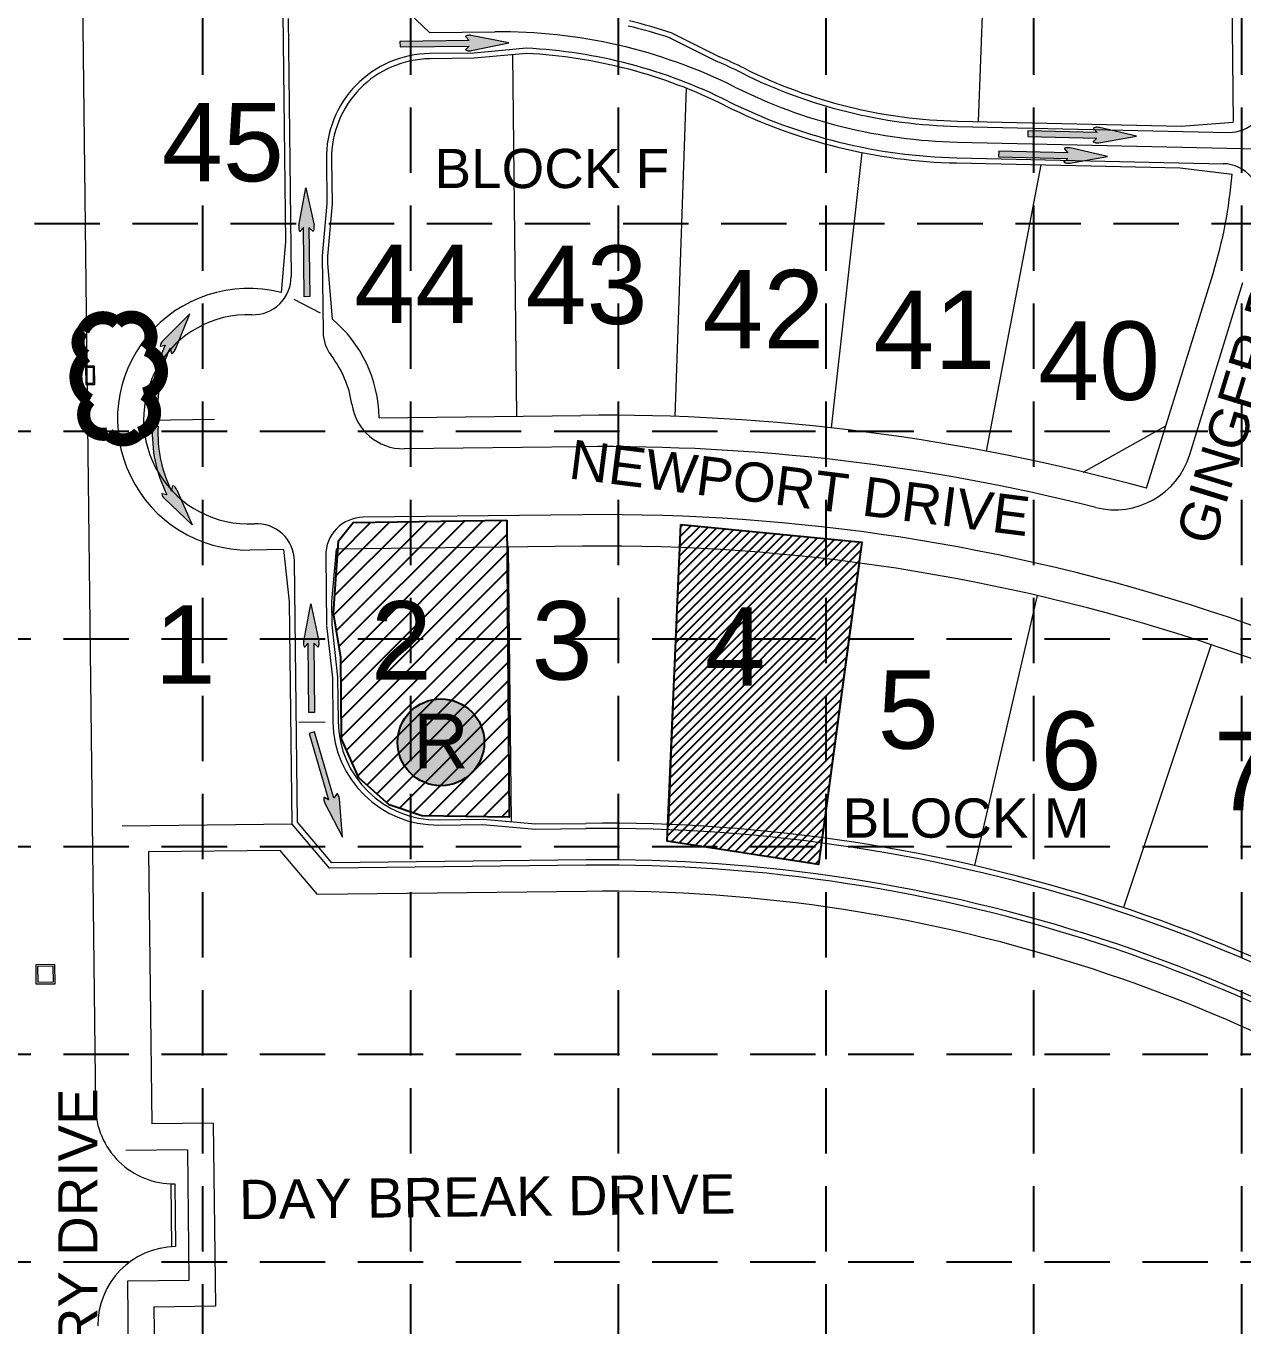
# Model space of a CAD drawing. Header units: inches. Extents: x 5726 to 10817, y 12055 to 15240.
# Drawn here: x 8919.1 to 9384.4, y 12590.4 to 13087.4 of the extents above; entities that cross this region are included whole.
import ezdxf
from ezdxf.enums import TextEntityAlignment as Align

# ---------------------------------------------------------------- set-up
doc = ezdxf.new("R2010")
doc.units = ezdxf.units.IN
doc.header["$LTSCALE"] = 100
doc.header["$MEASUREMENT"] = 0
doc.linetypes.add('HIDDEN', pattern=[0.375, 0.25, -0.125])
for name, color, linetype in [('10', 7, 'Continuous'), ('2', 7, 'Continuous'), ('27', 150, 'Continuous'), ('29', 150, 'Continuous'), ('30', 7, 'Continuous'), ('8', 7, 'Continuous'), ('BASE', 7, 'Continuous'), ('BLOCK NUMBERS', 7, 'Continuous'), ('FLOW ARROWS', 7, 'Continuous'), ('GRID', 254, 'HIDDEN'), ('INLET PROTECTION', 5, 'Continuous'), ('LOT NUMBERS', 7, 'Continuous'), ('SODDED LOT', 2, 'Continuous'), ('STREET NAMES', 7, 'Continuous')]:
    doc.layers.add(name, color=color, linetype=linetype)
doc.styles.add('ryland', font='ARIAL.TTF', dxfattribs={"height": 25})
doc.styles.get("Standard").update_dxf_attribs({"font": 'ARIAL.TTF', "height": 25})

# ---------------------------------------------------------------- blocks, each defined once
blk = doc.blocks.new('block2')
at = {"layer": 'GRID'}
for p, q in [((8986.682544336412, 15156.28785976105), (8986.682544336412, 12138.32785976105)), ((9066.102544336414, 15156.28785976105), (9066.102544336414, 12138.32785976105)), ((9145.522544336414, 15156.28785976105), (9145.522544336414, 12138.32785976105)), ((9224.942544336414, 15156.28785976105), (9224.942544336414, 12138.32785976105)), ((9304.362544336414, 15156.28785976105), (9304.362544336414, 12138.32785976105)), ((9383.782544336413, 15156.28785976105), (9383.782544336413, 12138.32785976105)), ((5809.882544336413, 13011.94785976105), (10733.92254433641, 13011.94785976105)), ((6683.502544336414, 12932.52785976105), (10733.92254433641, 12932.52785976105)), ((6683.502544336414, 12853.10785976105), (10733.92254433641, 12853.10785976105)), ((6683.502544336414, 12773.68785976105), (10733.92254433641, 12773.68785976105)), ((6683.502544336414, 12694.26785976105), (10733.92254433641, 12694.26785976105)), ((6683.502544336414, 12614.84785976105), (10733.92254433641, 12614.84785976105))]:
    blk.add_line(p, q, dxfattribs=at)
blk = doc.blocks.new('RYLAND')
h = blk.add_hatch(color=81)
h.paths.add_polyline_path([(1.163803512038626, -1.047574358368308, 1), (-1.408206742229694, -1.047574358368308, 1)])
h.paths.add_polyline_path([(-1.347681687434942, -2.227609507270699), (1.104228271637368, -2.227609507270699), (1.104228271637368, 0.2098904927293006), (-1.347681687434942, 0.2098904927293006)], flags=25)
at = {"color": 5}
blk.add_circle((-0.1222016150955341, -1.047574358368308), 1.286005127134161, dxfattribs=at)
at = {"layer": 'BASE', "color": 5, "style": 'ryland'}
blk.add_text('R', height=1.625, dxfattribs=at).set_placement((-0.1217267078987874, -1.821359507270699), align=Align.CENTER)

msp = doc.modelspace()

# ---------------------------------------------------------------- hatches: boundary and pattern name
at = {"layer": 'FLOW ARROWS', "lineweight": 0}
h = msp.add_hatch(color=256, dxfattribs=at)
edge = h.paths.add_edge_path()
edge.add_line((9087.1898, 13083.333), (9088.5773, 13081.829))
edge.add_line((9088.5773, 13081.829), (9062.119, 13081.522))
edge.add_line((9062.119, 13081.522), (9062.154, 13079.3722))
edge.add_line((9062.154, 13079.3722), (9088.6023, 13079.679))
edge.add_line((9088.6023, 13079.679), (9087.2768, 13078.4135))
edge.add_line((9087.2768, 13078.4135), (9087.27479710507, 13078.40986199548))
edge.add_ellipse((9088.613590031235, 13078.30718257442), major_axis=(-1.399906227582352, -0.01620351740051984), ratio=0.2857142857142858, start_angle=342.8173277777778, end_angle=484.7269333333335)
edge.add_line((9089.414873853846, 13077.98768464766), (9089.412, 13077.9882))
edge.add_line((9089.412, 13077.9882), (9103.708, 13080.9942))
edge.add_line((9103.708, 13080.9942), (9089.354800000001, 13083.778))
edge.add_line((9089.354800000001, 13083.778), (9089.358039653664, 13083.78040774647))
edge.add_ellipse((9088.542282500235, 13083.44664713979), major_axis=(-1.399906227582352, -0.01620351740051984), ratio=0.2857142857142856, start_angle=234.1684722222222, end_angle=374.4967194444445)
edge.add_line((9087.188105419307, 13083.33083638875), (9087.1898, 13083.333))
h = msp.add_hatch(color=256, dxfattribs=at)
edge = h.paths.add_edge_path()
edge.add_line((9327.3056, 13048.2022), (9328.6353, 13046.6469))
edge.add_line((9328.6353, 13046.6469), (9302.1843, 13047.3377))
edge.add_line((9302.1843, 13047.3377), (9302.1383, 13045.1882))
edge.add_line((9302.1383, 13045.1882), (9328.579300000001, 13044.4974))
edge.add_line((9328.579300000001, 13044.4974), (9327.207, 13043.2827))
edge.add_line((9327.207, 13043.2827), (9327.204857134811, 13043.27934473444))
edge.add_ellipse((9328.538826683349, 13043.12626042357), major_axis=(-1.399521762225691, 0.03659012239248991), ratio=0.2857142857142859, start_angle=342.8173277777778, end_angle=484.7269333333335)
edge.add_line((9329.32749439093, 13042.77677803974), (9329.3246, 13042.7774))
edge.add_line((9329.3246, 13042.7774), (9343.7238, 13045.2422))
edge.add_line((9343.7238, 13045.2422), (9329.4858, 13048.5652))
edge.add_line((9329.4858, 13048.5652), (9329.489109772177, 13048.56752509861))
edge.add_ellipse((9328.661348540158, 13048.26475915153), major_axis=(-1.399521762225691, 0.03659012239248991), ratio=0.2857142857142856, start_angle=234.1684722222222, end_angle=374.4967194444445)
edge.add_line((9327.303767813904, 13048.20008869251), (9327.3056, 13048.2022))
h = msp.add_hatch(color=256, dxfattribs=at)
edge = h.paths.add_edge_path()
edge.add_line((9316.1262, 13040.4037), (9317.456, 13038.8484))
edge.add_line((9317.456, 13038.8484), (9291.005000000001, 13039.5392))
edge.add_line((9291.005000000001, 13039.5392), (9290.959, 13037.3897))
edge.add_line((9290.959, 13037.3897), (9317.4, 13036.6989))
edge.add_line((9317.4, 13036.6989), (9316.0277, 13035.4842))
edge.add_line((9316.0277, 13035.4842), (9316.025513180564, 13035.48086376996))
edge.add_ellipse((9317.359482729102, 13035.32777945909), major_axis=(-1.399521762225691, 0.03659012239248991), ratio=0.2857142857142859, start_angle=342.8173277777778, end_angle=484.7269333333335)
edge.add_line((9318.148150436682, 13034.97829707527), (9318.1452, 13034.9789))
edge.add_line((9318.1452, 13034.9789), (9332.5445, 13037.4437))
edge.add_line((9332.5445, 13037.4437), (9318.3065, 13040.7667))
edge.add_line((9318.3065, 13040.7667), (9318.30976581793, 13040.76904413414))
edge.add_ellipse((9317.48200458591, 13040.46627818706), major_axis=(-1.399521762225691, 0.03659012239248991), ratio=0.2857142857142856, start_angle=234.1684722222222, end_angle=374.4967194444445)
edge.add_line((9316.124423859657, 13040.40160772804), (9316.1262, 13040.4037))
h = msp.add_hatch(color=256, dxfattribs=at)
edge = h.paths.add_edge_path()
edge.add_line((9028.855, 13009.0166), (9027.319300000001, 13010.3688))
edge.add_line((9027.319300000001, 13010.3688), (9027.6265, 12983.9106))
edge.add_line((9027.6265, 12983.9106), (9025.4768, 12983.8956))
edge.add_line((9025.4768, 12983.8956), (9025.1695, 13010.3438))
edge.add_line((9025.1695, 13010.3438), (9023.935000000001, 13008.9894))
edge.add_line((9023.935000000001, 13008.9894), (9023.931444236614, 13008.98722604625))
edge.add_ellipse((9023.797719585229, 13010.32327517718), major_axis=(0.01629215476407812, -1.399905198823529), ratio=0.2857142857142856, start_angle=235.2730666666667, end_angle=377.1826722222222, ccw=False)
edge.add_line((9023.45971022274, 13011.11692772109), (9023.4603, 13011.1141))
edge.add_line((9023.4603, 13011.1141), (9026.1338, 13025.4761))
edge.add_line((9026.1338, 13025.4761), (9029.25, 13011.1914))
edge.add_line((9029.25, 13011.1914), (9029.252191980466, 13011.19455574219))
edge.add_ellipse((9028.937454704821, 13010.37127187665), major_axis=(0.01629215476407812, -1.399905198823529), ratio=0.2857142857142855, start_angle=345.50328055555553, end_angle=485.83152777777786, ccw=False)
edge.add_line((9028.853105101492, 13009.01477165881), (9028.855, 13009.0166))
h = msp.add_hatch(color=256, dxfattribs=at)
edge = h.paths.add_edge_path()
edge.add_line((8976.2521, 12963.8141), (8981.7318, 12977.3716))
edge.add_line((8981.7318, 12977.3716), (8971.436800000001, 12967.0159))
edge.add_line((8971.436800000001, 12967.0159), (8971.434703045246, 12967.01754539309))
edge.add_ellipse((8971.26688186586, 12966.17139485014), major_axis=(-0.7751571985749633, -1.165817874926188), ratio=0.285714285714286, start_angle=235.2730666666667, end_angle=377.1826722222223)
edge.add_line((8970.624723080611, 12964.99218254644), (8970.6303, 12964.9876))
edge.add_line((8970.6303, 12964.9876), (8972.4103, 12965.4066))
edge.add_line((8972.4103, 12965.4066), (8972.382623425294, 12965.40680650068))
edge.add_arc((9018.528338168646, 12943.51551517684), 51.075, 154.6205762809297, 185.0288457253741)
edge.add_line((8967.649941486863, 12939.03842144536), (8969.791665431685, 12939.22688422804))
edge.add_arc((9018.528338168646, 12943.51551517684), 48.92500000000002, 154.9530401698186, 185.0288457253741, ccw=False)
edge.add_line((8974.204191194674, 12964.22844881817), (8974.2053, 12964.2254))
edge.add_line((8974.2053, 12964.2254), (8974.7053, 12962.2491))
edge.add_line((8974.7053, 12962.2491), (8974.706651213908, 12962.24238852871))
edge.add_ellipse((8975.540509754903, 12963.31564880943), major_axis=(-0.7751571985749633, -1.165817874926188), ratio=0.2857142857142858, start_angle=345.5032805555555, end_angle=485.8315277777779)
edge.add_line((8976.264340318005, 12963.8185652852), (8976.254796655172, 12963.81677822199))
edge.add_line((8976.254796655172, 12963.81677822199), (8976.2521, 12963.8141))
h = msp.add_hatch(color=256, dxfattribs=at)
edge = h.paths.add_edge_path()
edge.add_line((8976.8331, 12910.0174), (8982.7011, 12896.6234))
edge.add_line((8982.7011, 12896.6234), (8972.1121, 12906.6779))
edge.add_line((8972.1121, 12906.6779), (8972.110154837665, 12906.67651346092))
edge.add_ellipse((8971.918036369862, 12907.51748027591), major_axis=(-0.8084081771456035, 1.143011906816425), ratio=0.2857142857142859, start_angle=-17.182672222222322, end_angle=124.7269333333333, ccw=False)
edge.add_line((8971.24218572369, 12908.67771105758), (8971.2476, 12908.6822))
edge.add_line((8971.2476, 12908.6822), (8973.0389, 12908.3147))
edge.add_line((8973.0389, 12908.3147), (8973.0112970631, 12908.31388195106))
edge.add_arc((9018.507462142545, 12931.52496956159), 51.075, 176.6213502299909, 207.0296196744354, ccw=False)
edge.add_line((8967.521237751396, 12934.53504244514), (8969.667500689719, 12934.40833384198))
edge.add_arc((9018.507462142545, 12931.52496956159), 48.92500000000002, 176.621350229991, 206.6971557855465)
edge.add_line((8974.79817576978, 12909.54420729584), (8974.7994, 12909.5472))
edge.add_line((8974.7994, 12909.5472), (8975.242100000001, 12911.5372))
edge.add_line((8975.242100000001, 12911.5372), (8975.24323411627, 12911.54391345634))
edge.add_ellipse((8976.107653877714, 12910.49511120015), major_axis=(-0.8084081771456035, 1.143011906816425), ratio=0.2857142857142858, start_angle=-125.83152777777792, end_angle=14.496719444444523, ccw=False)
edge.add_line((8976.84566692404, 12910.0132477279), (8976.836075759149, 12910.01475920896))
edge.add_line((8976.836075759149, 12910.01475920896), (8976.8331, 12910.0174))
h = msp.add_hatch(color=256, dxfattribs=at)
edge = h.paths.add_edge_path()
edge.add_line((9030.6988, 12850.0409), (9029.1631, 12851.3932))
edge.add_line((9029.1631, 12851.3932), (9029.4703, 12824.9349))
edge.add_line((9029.4703, 12824.9349), (9027.320600000001, 12824.9199))
edge.add_line((9027.320600000001, 12824.9199), (9027.0133, 12851.3682))
edge.add_line((9027.0133, 12851.3682), (9025.7788, 12850.0136))
edge.add_line((9025.7788, 12850.0136), (9025.775200755419, 12850.01141727888))
edge.add_ellipse((9025.641476104034, 12851.34746640982), major_axis=(0.01629215476407812, -1.399905198823529), ratio=0.2857142857142856, start_angle=235.2730666666667, end_angle=377.1826722222222, ccw=False)
edge.add_line((9025.303466741545, 12852.14111895372), (9025.304100000001, 12852.1384))
edge.add_line((9025.304100000001, 12852.1384), (9027.9776, 12866.5004))
edge.add_line((9027.9776, 12866.5004), (9031.0938, 12852.2156))
edge.add_line((9031.0938, 12852.2156), (9031.095948499275, 12852.21874697482))
edge.add_ellipse((9030.78121122363, 12851.39546310928), major_axis=(0.01629215476407812, -1.399905198823529), ratio=0.2857142857142855, start_angle=345.50328055555553, end_angle=485.83152777777786, ccw=False)
edge.add_line((9030.696861620301, 12850.03896289145), (9030.6988, 12850.0409))
h = msp.add_hatch(color=256, dxfattribs=at)
edge = h.paths.add_edge_path()
edge.add_line((9037.9426, 12793.8562), (9036.866, 12792.116))
edge.add_line((9036.866, 12792.116), (9029.4696, 12817.5212))
edge.add_line((9029.4696, 12817.5212), (9027.408000000001, 12816.9108))
edge.add_line((9027.408000000001, 12816.9108), (9034.802, 12791.515))
edge.add_line((9034.802, 12791.515), (9033.227, 12792.4522))
edge.add_line((9033.227, 12792.4522), (9033.22313592451, 12792.4532782599))
edge.add_ellipse((9033.483532922432, 12791.13604518784), major_axis=(-0.3913201663447497, 1.344198098277155), ratio=0.2857142857142859, start_angle=342.8173277777778, end_angle=484.7269333333335)
edge.add_line((9033.390807654347, 12790.27841081689), (9033.3906, 12790.2812))
edge.add_line((9033.3906, 12790.2812), (9040.123, 12777.3165))
edge.add_line((9040.123, 12777.3165), (9038.9526, 12791.8902))
edge.add_line((9038.9526, 12791.8902), (9038.955755548413, 12791.88782871156))
edge.add_ellipse((9038.415304457983, 12792.58408189453), major_axis=(-0.3913201663447497, 1.344198098277155), ratio=0.2857142857142858, start_angle=234.1684722222222, end_angle=374.4967194444445)
edge.add_line((9037.940304349531, 12793.85749565036), (9037.9426, 12793.8562))
at = {"layer": 'SODDED LOT'}
h = msp.add_hatch(dxfattribs=at)
h.set_pattern_fill('ANSI31', color=256, scale=40, style=0)
h.set_pattern_definition([(45, (0, 0), (-3.535533905932737, 3.535533905932738), [])])
h.paths.add_polyline_path([(9103.00276216443, 12898.43436269661), (9103.830246762354, 12784.90773349429), (9070.5264607639, 12785.46251320965), (9058.03754101448, 12789.62340635561), (9046.381215915022, 12799.88692919809), (9039.7204705716, 12814.8661249019), (9039.442939021612, 12846.21148823829), (9036.667623521742, 12862.85503818177), (9038.610344371651, 12890.59429563435), (9044.160963515125, 12897.5291099975)])
h = msp.add_hatch(dxfattribs=at)
h.set_pattern_fill('ANSI31', color=256, scale=20, style=0)
h.set_pattern_definition([(45, (0, 0), (-1.767766952966369, 1.767766952966369), [])])
h.paths.add_polyline_path([(9169.470023218317, 12896.79069301424), (9238.67611093419, 12890.01933039645), (9222.102772665632, 12766.74146750127), (9164.230272968336, 12775.76129994156)])

# ---------------------------------------------------------------- linework, layer by layer
at = {"layer": '10', "color": 7, "lineweight": 0}
for p, q in [((9063.049338801235, 13094.73494514298), (9073.410776097902, 13084.85444018067)), ((9073.410776097902, 13084.85444018067), (9098.408132639546, 13085.14434887845)), ((9275.1071561388, 13043.01485853755), (9405.712059852902, 13040.1202089816))]:
    msp.add_line(p, q, dxfattribs=at)
for points in [[(8941.961130979338, 12950.32099898984), (8945.460895623646, 12950.36158777123), (8945.379718063907, 12957.36111705679), (8941.879953419599, 12957.3205282754)], [(8942.45529895932, 12950.82676376538), (8944.95513084811, 12950.85575575121), (8944.885550083927, 12956.85535228126), (8942.385718195137, 12956.82636029542)], [(8922.951677654348, 12721.1348172338), (8930.283184612568, 12721.2198449263), (8930.19815691397, 12728.55135188757), (8922.866649955748, 12728.46632418897)], [(8923.609909402754, 12721.80849591357), (8929.6095059328, 12721.87807667775), (8929.539925165564, 12727.8776732078), (8923.540328635518, 12727.80809244057)]]:
    msp.add_lwpolyline(points, close=True, dxfattribs=at)
for centre, start, end in [((9100.72749146396, 12885.15779789016), 63.44682797207896, 90.66446225292724), ((9279.538749089008, 13242.96575496566), 243.4468279720789, 268.7303382274849)]:
    msp.add_arc(centre, 200, start, end, dxfattribs=at)
at = {"layer": '2', "color": 7, "lineweight": 0}
for p, q in [((9016.315768581195, 12772.17129473861), (8966.035477724541, 12771.58816534318)), ((8966.035477724541, 12771.58816534318), (8967.241544312878, 12667.59515882138)), ((9030.525589318522, 12755.3349509415), (9016.315768581195, 12772.17129473861)), ((9133.407350621053, 12756.52812978301), (9030.525589318522, 12755.3349509415)), ((8990.739964061404, 12667.86768348643), (8967.241544312878, 12667.59515882138)), ((8990.739964061404, 12667.86768348643), (8991.551739649647, 12597.87239063692)), ((8991.551739649647, 12597.87239063692), (8968.053319910276, 12597.59986597491)), ((8968.053319910276, 12597.59986597491), (8971.961439515366, 12260.62252757958))]:
    msp.add_line(p, q, dxfattribs=at)
msp.add_arc((9140.365427093086, 12156.56847683023), 599.9999999999968, 53.11805263925766, 90.66446225292724, dxfattribs=at)
at = {"layer": '27', "color": 7, "lineweight": 0}
for p, q in [((9379.098319443343, 13188.94515960265), (9380.701908175908, 13050.67583522141)), ((9017.320805117955, 13092.20447059542), (9018.333240498061, 13004.90730136723)), ((9166.163317673268, 13084.70266163213), (9184.222801605274, 13075.66379038972)), ((9090.524638523515, 13075.05224698019), (9073.525781688895, 13074.85510148015)), ((9110.500932041383, 13076.90888617817), (9090.524638523515, 13075.05224698019)), ((9275.28441984924, 13051.0128943968), (9360.762640040284, 13049.1184058565)), ((9360.762640040284, 13049.1184058565), (9380.701908175908, 13050.67583522141)), ((9035.969015176855, 13036.41697861568), (9036.166160676901, 13019.41812178106)), ((9274.929892397839, 13035.0168226783), (9360.360079079563, 13033.12339874569)), ((9360.360079079563, 13033.12339874569), (9380.210950474564, 13030.68559125645)), ((9036.166160676901, 13019.41812178106), (9034.398231049532, 12999.39627309488)), ((9018.333240498061, 13004.90730136723), (9016.63929449141, 12985.44807090365)), ((9034.398231049532, 12999.39627309488), (9034.430353120519, 12996.62654984893)), ((9034.430353120519, 12996.62654984893), (9036.221016022218, 12975.37475068209)), ((9347.511027900022, 12910.63392494583), (9372.941596459852, 12992.82460593585)), ((9054.11595462508, 12937.62078135624), (9131.29673409833, 12938.51589116184)), ((9131.876573796808, 12888.51925343181), (9037.696937501145, 12887.42699813227)), ((9017.69828240303, 12887.1950622486), (9004.699156590472, 12887.04430392468)), ((9019.930083794672, 12867.21960073855), (9017.69828240303, 12887.1950622486)), ((9037.696937501145, 12887.42699813227), (9035.929007873776, 12867.40514944609)), ((9020.9158112949, 12782.22531657155), (9019.930083794672, 12867.21960073855)), ((9035.929007873776, 12867.40514944609), (9036.033379021577, 12858.40575465255)), ((9036.033379021577, 12858.40575465255), (9038.265180413222, 12838.43029313944)), ((9038.265180413222, 12838.43029313944), (9038.462325913268, 12821.43143630787)), ((9020.9158112949, 12782.22531657155), (8955.92018222602, 12781.47152495193)), ((9035.125632032228, 12765.38897277444), (9020.9158112949, 12782.22531657155)), ((9133.291382680745, 12766.52745733207), (9035.125632032228, 12765.38897277444)), ((8980.85660445265, 12657.75238799402), (8957.358184704124, 12657.47986332896)), ((8980.85660445265, 12657.75238799402), (8981.436444160283, 12607.75575024567)), ((8981.436444160283, 12607.75575024567), (8957.938024420911, 12607.48322558367)), ((8957.938024420911, 12607.48322558367), (8961.846144026003, 12270.50588718528))]:
    msp.add_line(p, q, dxfattribs=at)
msp.add_lwpolyline([(9076.900448777735, 12783.87466979583), (9093.899305612355, 12784.07181529588), (9113.921154298532, 12782.30388566851), (9133.105833973206, 12782.52638141118)], dxfattribs=at)
for centre, radius, start, end in [((9100.72749146396, 12885.15779789016), 210, 71.84436949641069, 76.48386668675802), ((9073.96645986532, 13036.85765679194), 38.00000000000326, 90.66446225292724, 180.6644622529273), ((9100.72749146396, 12885.15779789016), 192, 63.44682797207896, 87.0821926589421), ((9100.72749146396, 12885.15779789016), 208, 63.44682797207896, 66.33303539485867), ((9279.538749089008, 13242.96575496566), 192, 243.4468279720789, 268.7303382274849), ((9279.538749089008, 13242.96575496566), 208, 243.4468279720789, 268.7303382274849), ((9205.761163441384, 13044.5518019423), 175, 342.8074415011038, 355.4553769832792), ((9004.119316903107, 12937.04094166553), 50.00000000000554, 75.49884314740781, 270.6644622529273), ((9004.119316903107, 12937.04094166553), 50.00000000000562, 0.6644622529272336, 50.05634381194835), ((9140.365427112512, 12156.56847682362), 781.9999999999941, 74.6394601628332, 90.664462253012), ((9140.365427112516, 12156.56847682362), 731.9999999999897, 53.11805263925766, 90.66446225292724), ((9076.459770601065, 12821.87211448371), 38.00000000000505, 180.6644622529273, 270.6644622529273), ((9140.365427093086, 12156.56847683023), 625.9999999999968, 53.11805263934244, 90.664462253012), ((9140.365427093086, 12156.56847683023), 609.9999999999968, 53.11805263925766, 90.66446225292724)]:
    msp.add_arc(centre, radius, start, end, dxfattribs=at)
at = {"layer": '29', "color": 7, "lineweight": 0}
for p, q in [((9287.510357530442, 13162.94591893368), (9283.107356767481, 13050.83951145055)), ((9105.091088351084, 13076.40608380078), (9106.693589288005, 12938.23055439009)), ((9167.273322342602, 12938.10540185858), (9171.59406357616, 13063.60086711325)), ((9227.080964970855, 12933.74568665731), (9238.823817993714, 13038.98954462417)), ((9286.378691830196, 12924.81591514939), (9307.187616937774, 13034.30188160955)), ((9104.781717139196, 12783.11089814753), (9103.563044215218, 12888.19088518021)), ((9168.889294900358, 12888.01252046266), (9164.758789452804, 12782.09302780541)), ((9237.753350044253, 12882.06113183386), (9223.650727323222, 12777.00345228431)), ((9305.749045335246, 12869.6408846675), (9281.800051435896, 12766.38176549883)), ((9372.270096844386, 12850.86252415235), (9338.688273082675, 12750.32267577136))]:
    msp.add_line(p, q, dxfattribs=at)
at = {"layer": '30', "color": 7, "lineweight": 0}
msp.add_line((9323.302339030122, 12916.86978399915), (9354.900639030122, 12934.51688399915), dxfattribs=at)
at = {"layer": '8', "color": 7, "linetype": 'Continuous', "lineweight": 0}
for p, q in [((8940.74937998291, 13097.91950701926), (8945.661812530901, 12674.34535703604)), ((9019.343864217048, 13090.22779867245), (9020.486813742484, 12991.67705652639)), ((9165.268167271952, 13082.91416903897), (9183.373364641255, 13073.8524179693)), ((9110.458703708, 13078.91358105106), (9090.420327134008, 13077.05117172155)), ((9090.420327134008, 13077.05117172155), (9073.502588100833, 13076.85496699118)), ((9275.240103927732, 13049.01338543046), (9378.758282155828, 13046.71906997894)), ((9033.969149665823, 13036.39378502762), (9034.165138370923, 13019.49467271035)), ((9274.974208349864, 13037.01633164464), (9376.8637164861, 13034.75811306803)), ((9034.165138370923, 13019.49467271035), (9032.397208743554, 12999.47282402417)), ((9032.397208743554, 12999.47282402417), (9032.736610278635, 12970.20795115208)), ((9364.071659715568, 12923.55969027375), (9384.405397579882, 12989.2775981933)), ((9131.43589562975, 12926.51669812006), (9063.71875472274, 12925.73134355907)), ((9131.7374122837, 12900.51844648885), (9048.05706989349, 12899.54795751824)), ((9033.72619846492, 12884.88077905515), (9034.033513510545, 12858.38256106449)), ((9022.907349504076, 12782.96653125096), (9021.749533692435, 12882.79911781365)), ((9034.045746311838, 12858.1836821131), (9036.277547703483, 12838.20822059999)), ((9036.265314902188, 12838.40709955138), (9036.462460402234, 12821.40824271981)), ((9036.045640574359, 12767.39977714164), (9022.907349504076, 12782.96653125096)), ((9133.268189092685, 12768.52732284311), (9036.045640574359, 12767.39977714164)), ((8976.007699002046, 12644.69527821284), (8976.286022061831, 12620.69689209266))]:
    msp.add_line(p, q, dxfattribs=at)
at = {"layer": '8', "color": 7, "linetype": 'HIDDEN', "lineweight": 0}
msp.add_line((8974.50779986877, 12644.67788302255), (8974.786122928557, 12620.67949690237), dxfattribs=at)
at = {"layer": '8', "color": 7, "linetype": 'Continuous', "lineweight": 0}
msp.add_lwpolyline([(9076.923642365797, 12781.8748042848), (9093.822754664756, 12782.0707929899), (9113.844603350934, 12780.30286336253), (9133.129027561266, 12780.52651590014)], dxfattribs=at)
for centre, radius, start, end in [((9100.72749146396, 12885.15779789016), 208, 71.84436949641069, 76.48386668675802), ((9100.72749146396, 12885.15779789016), 194, 63.44682797207896, 87.12478624081479), ((9073.96645986532, 13036.85765679194), 40.00000000000326, 90.66446225292724, 180.6644622529273), ((9100.72749146396, 12885.15779789016), 206, 63.44682797207896, 66.34718515020195), ((9279.538749089008, 13242.96575496566), 194, 243.4468279720789, 268.7303382274849), ((9279.538749089008, 13242.96575496566), 206, 243.4468279720789, 268.7303382274849), ((9379.079572645715, 13061.21550997023), 14.5, 268.7303382207031, 0.6644622519947309), ((9376.542425996, 13020.26167307786), 14.5, 351.9051443509392, 88.73033822010974), ((9005.987788795688, 12991.50890301148), 14.5, 268.0352928818968, 0.6644622530968312), ((9004.119316879789, 12937.04094166997), 40, 88.03529288189678, 273.2936316237034), ((9047.235635226323, 12970.37610467007), 14.5, 180.6644622670844, 217.7092208346473), ((9004.119316879789, 12937.04094166997), 40, 8.326717906735437, 37.70922083464733), ((9063.486818837357, 12945.72999865667), 20, 188.3267179067354, 270.6644622606417), ((9140.365427112507, 12156.5684768236), 770.0000000000057, 75.88857446423062, 90.66446225292724), ((9335.412156905135, 12932.42720958184), 30, 255.8885744642306, 342.8074415165325), ((9048.225223409949, 12885.04893257185), 14.5, 90.66446225801363, 180.6644622592852), ((9140.365427112507, 12156.5684768236), 744.0000000000057, 53.11805263925766, 90.66446225292724), ((9007.250508746518, 12882.63096429915), 14.5, 0.6644622530120123, 93.2936316237034), ((9076.459770601065, 12821.87211448371), 40.00000000000505, 180.6644622529273, 270.6644622529273), ((9140.365427093086, 12156.56847683023), 623.9999999999968, 53.11805263934244, 90.664462253012), ((9140.365427093086, 12156.56847683023), 611.9999999999968, 53.11805263925766, 90.66446225292724), ((8975.659795178206, 12674.69326085906), 30, 180.6644622527577, 270.6644622539445), ((8976.633925884953, 12590.69890944359), 30, 90.66446225394446, 180.664462253012)]:
    msp.add_arc(centre, radius, start, end, dxfattribs=at)
at = {"layer": 'FLOW ARROWS', "lineweight": 0}
for p, q in [((9087.188105419307, 13083.33083638875), (9087.1898, 13083.333)), ((9087.1898, 13083.333), (9088.5773, 13081.829)), ((9087.1898, 13083.333), (9087.1898, 13083.333)), ((9089.354800000001, 13083.778), (9089.358039653664, 13083.78040774647)), ((9103.708, 13080.9942), (9089.354800000001, 13083.778)), ((9088.5773, 13081.829), (9062.119, 13081.522)), ((9062.119, 13081.522), (9062.154, 13079.3722)), ((9062.154, 13079.3722), (9088.6023, 13079.679)), ((9087.2768, 13078.4135), (9087.27479710507, 13078.40986199548)), ((9088.6023, 13079.679), (9087.2768, 13078.4135)), ((9089.412, 13077.9882), (9103.708, 13080.9942)), ((9089.414873853846, 13077.98768464766), (9089.412, 13077.9882)), ((9327.303767813904, 13048.20008869251), (9327.3056, 13048.2022)), ((9327.3056, 13048.2022), (9328.6353, 13046.6469)), ((9327.3056, 13048.2022), (9327.3056, 13048.2022)), ((9329.4858, 13048.5652), (9329.489109772177, 13048.56752509861)), ((9343.7238, 13045.2422), (9329.4858, 13048.5652)), ((9302.1843, 13047.3377), (9302.1383, 13045.1882)), ((9302.1383, 13045.1882), (9328.579300000001, 13044.4974)), ((9328.6353, 13046.6469), (9302.1843, 13047.3377)), ((9327.207, 13043.2827), (9327.204857134811, 13043.27934473444)), ((9328.579300000001, 13044.4974), (9327.207, 13043.2827)), ((9329.3246, 13042.7774), (9343.7238, 13045.2422)), ((9329.32749439093, 13042.77677803974), (9329.3246, 13042.7774)), ((9291.005000000001, 13039.5392), (9290.959, 13037.3897)), ((9317.456, 13038.8484), (9291.005000000001, 13039.5392)), ((9316.124423859657, 13040.40160772804), (9316.1262, 13040.4037)), ((9316.1262, 13040.4037), (9317.456, 13038.8484)), ((9316.1262, 13040.4037), (9316.1262, 13040.4037)), ((9318.3065, 13040.7667), (9318.30976581793, 13040.76904413414)), ((9332.5445, 13037.4437), (9318.3065, 13040.7667)), ((9290.959, 13037.3897), (9317.4, 13036.6989)), ((9316.0277, 13035.4842), (9316.025513180564, 13035.48086376996)), ((9317.4, 13036.6989), (9316.0277, 13035.4842)), ((9318.1452, 13034.9789), (9332.5445, 13037.4437)), ((9318.148150436682, 13034.97829707527), (9318.1452, 13034.9789)), ((9023.4603, 13011.1141), (9026.1338, 13025.4761)), ((9026.1338, 13025.4761), (9029.25, 13011.1914)), ((9023.45971022274, 13011.11692772109), (9023.4603, 13011.1141)), ((9023.935000000001, 13008.9894), (9023.931444236614, 13008.98722604625)), ((9025.1695, 13010.3438), (9023.935000000001, 13008.9894)), ((9025.4768, 12983.8956), (9025.1695, 13010.3438)), ((9028.855, 13009.0166), (9027.319300000001, 13010.3688)), ((9027.319300000001, 13010.3688), (9027.6265, 12983.9106)), ((9028.853105101492, 13009.01477165881), (9028.855, 13009.0166)), ((9028.855, 13009.0166), (9028.855, 13009.0166)), ((9029.25, 13011.1914), (9029.252191980466, 13011.19455574219)), ((9021.588650352489, 12982.90200025025), (9031.649345747246, 12977.72653055513)), ((9027.6265, 12983.9106), (9025.4768, 12983.8956)), ((8981.7318, 12977.3716), (8971.436800000001, 12967.0159)), ((8976.2521, 12963.8141), (8981.7318, 12977.3716)), ((8970.624723080611, 12964.99218254644), (8970.6303, 12964.9876)), ((8970.6303, 12964.9876), (8972.4103, 12965.4066)), ((8971.436800000001, 12967.0159), (8971.434703045246, 12967.01754539309)), ((8972.4103, 12965.4066), (8972.382623425294, 12965.40680650068)), ((8974.204191194674, 12964.22844881817), (8974.2053, 12964.2254)), ((8974.2053, 12964.2254), (8974.7053, 12962.2491)), ((8976.254796655172, 12963.81677822199), (8976.2521, 12963.8141)), ((8976.264340318005, 12963.8185652852), (8976.254796655172, 12963.81677822199)), ((8974.7053, 12962.2491), (8974.706651213908, 12962.24238852871)), ((8967.649941486863, 12939.03842144536), (8969.791665431685, 12939.22688422804)), ((8991.263064580218, 12936.89184033021), (8965.966765742973, 12936.5984646321)), ((8967.521237751396, 12934.53504244514), (8969.667500689719, 12934.40833384198)), ((8971.24218572369, 12908.67771105758), (8971.2476, 12908.6822)), ((8971.2476, 12908.6822), (8973.0389, 12908.3147)), ((8973.0389, 12908.3147), (8973.0112970631, 12908.31388195106)), ((8974.79817576978, 12909.54420729584), (8974.7994, 12909.5472)), ((8974.7994, 12909.5472), (8975.242100000001, 12911.5372)), ((8975.242100000001, 12911.5372), (8975.24323411627, 12911.54391345634)), ((8976.8331, 12910.0174), (8982.7011, 12896.6234)), ((8976.836075759149, 12910.01475920896), (8976.8331, 12910.0174)), ((8976.84566692404, 12910.0132477279), (8976.836075759149, 12910.01475920896)), ((8972.1121, 12906.6779), (8972.110154837665, 12906.67651346092)), ((8982.7011, 12896.6234), (8972.1121, 12906.6779)), ((9025.304100000001, 12852.1384), (9027.9776, 12866.5004)), ((9027.9776, 12866.5004), (9031.0938, 12852.2156)), ((9025.303466741545, 12852.14111895372), (9025.304100000001, 12852.1384)), ((9025.7788, 12850.0136), (9025.775200755419, 12850.01141727888)), ((9027.0133, 12851.3682), (9025.7788, 12850.0136)), ((9027.320600000001, 12824.9199), (9027.0133, 12851.3682)), ((9030.6988, 12850.0409), (9029.1631, 12851.3932)), ((9029.1631, 12851.3932), (9029.4703, 12824.9349)), ((9030.696861620301, 12850.03896289145), (9030.6988, 12850.0409)), ((9030.6988, 12850.0409), (9030.6988, 12850.0409)), ((9031.0938, 12852.2156), (9031.095948499275, 12852.21874697482)), ((9029.4703, 12824.9349), (9027.320600000001, 12824.9199)), ((9023.463334586626, 12821.25748439283), (9033.46266214179, 12821.37345233619)), ((9029.4696, 12817.5212), (9027.408000000001, 12816.9108)), ((9027.408000000001, 12816.9108), (9034.802, 12791.515)), ((9036.866, 12792.116), (9029.4696, 12817.5212)), ((9033.227, 12792.4522), (9033.22313592451, 12792.4532782599)), ((9034.802, 12791.515), (9033.227, 12792.4522)), ((9033.390807654347, 12790.27841081689), (9033.3906, 12790.2812)), ((9033.3906, 12790.2812), (9040.123, 12777.3165)), ((9037.9426, 12793.8562), (9036.866, 12792.116)), ((9037.940304349531, 12793.85749565036), (9037.9426, 12793.8562)), ((9037.9426, 12793.8562), (9037.9426, 12793.8562)), ((9040.123, 12777.3165), (9038.9526, 12791.8902)), ((9038.9526, 12791.8902), (9038.955755548413, 12791.88782871156))]:
    msp.add_line(p, q, dxfattribs=at)
for centre, radius, start, end in [((9018.528338168646, 12943.51551517684), 51.075, 154.6205762809297, 185.0288457253741), ((9018.528338168646, 12943.51551517684), 48.92500000000002, 154.9530401698186, 185.0288457253741), ((9018.507462142545, 12931.52496956159), 51.075, 176.621350229991, 207.0296196744354), ((9018.507462142545, 12931.52496956159), 48.92500000000002, 176.621350229991, 206.6971557855465)]:
    msp.add_arc(centre, radius, start, end, dxfattribs=at)
for centre, major_axis, ratio, start_param, end_param in [((9088.542282500235, 13083.44664713979), (-1.399906227582352, -0.01620351740051983), 0.2857142857142856, 4.087010844642661, 6.536200792223026), ((9088.613590031235, 13078.30718257442), (-1.399906227582352, -0.01620351740051983), 0.2857142857142858, 5.983291102610838, 8.46008095976172), ((9328.661348540158, 13048.26475915153), (-1.399521762225691, 0.03659012239248991), 0.2857142857142856, 4.087010844642661, 6.536200792223026), ((9328.538826683349, 13043.12626042357), (-1.399521762225691, 0.03659012239248991), 0.2857142857142858, 5.983291102610838, 8.46008095976172), ((9317.48200458591, 13040.46627818706), (-1.399521762225691, 0.03659012239248991), 0.2857142857142856, 4.087010844642661, 6.536200792223026), ((9317.359482729102, 13035.32777945909), (-1.399521762225691, 0.03659012239248991), 0.2857142857142858, 5.983291102610838, 8.46008095976172), ((9023.797719585229, 13010.32327517718), (0.01629215476407812, -1.399905198823528), 0.2857142857142857, 4.106289654597454, 6.583079511748335), ((9028.937454704821, 13010.37127187665), (0.01629215476407812, -1.399905198823528), 0.2857142857142855, 6.030169822136147, 8.479359769716513), ((8971.26688186586, 12966.17139485014), (-0.7751571985749633, -1.165817874926188), 0.285714285714286, 4.106289654597454, 6.583079511748336), ((8975.540509754903, 12963.31564880943), (-0.7751571985749633, -1.165817874926188), 0.2857142857142858, 6.030169822136147, 8.479359769716513), ((8971.918036369862, 12907.51748027591), (-0.8084081771456035, 1.143011906816425), 0.2857142857142859, 5.983291102610838, 8.460080959761719), ((8976.107653877714, 12910.49511120015), (-0.8084081771456035, 1.143011906816425), 0.2857142857142858, 4.08701084464266, 6.536200792223025), ((9025.641476104034, 12851.34746640982), (0.01629215476407812, -1.399905198823528), 0.2857142857142857, 4.106289654597454, 6.583079511748335), ((9030.78121122363, 12851.39546310928), (0.01629215476407812, -1.399905198823528), 0.2857142857142855, 6.030169822136147, 8.479359769716513), ((9038.415304457983, 12792.58408189453), (-0.3913201663447493, 1.344198098277154), 0.2857142857142857, 4.087010844642661, 6.536200792223026), ((9033.483532922432, 12791.13604518784), (-0.3913201663447493, 1.344198098277154), 0.2857142857142859, 5.983291102610838, 8.46008095976172)]:
    msp.add_ellipse(centre, major_axis=major_axis, ratio=ratio, start_param=start_param, end_param=end_param, dxfattribs=at)
for p in [(9087.2768, 13078.4135), (9327.207, 13043.2827), (9316.0277, 13035.4842), (9023.935000000001, 13008.9894), (9025.7788, 12850.0136), (9033.227, 12792.4522)]:
    msp.add_point(p, dxfattribs=at)
at = {"layer": 'INLET PROTECTION', "color": 170, "const_width": 5}
msp.add_lwpolyline([(8943.534729510971, 12944.3476755632, 0.5205670505517462), (8943.534729510971, 12944.3476755632, 0.7651954600696135), (8950.492210345528, 12931.47230928731, 0.4178788784126488), (8962.32960745028, 12931.73524702303, 0.6649002420699669), (8964.175190630085, 12946.7334480583, 0.744833174426672), (8965.099828316179, 12963.6157531609, 0.9756416855879776), (8953.957621007927, 12973.79214406704, 0.5205670505517462), (8940.977869071818, 12970.8004521458, 0.5205670505517462), (8942.12656354956, 12961.2471349872, 0.5402640007904789), (8943.534729510971, 12944.3476755632)], format="xyb", close=True, dxfattribs=at)
at = {"layer": 'SODDED LOT'}
for points in [[(9103.00276216443, 12898.43436269661), (9103.830246762354, 12784.90773349429), (9070.5264607639, 12785.46251320965), (9058.03754101448, 12789.62340635561), (9046.381215915022, 12799.88692919809), (9039.7204705716, 12814.8661249019), (9039.442939021612, 12846.21148823829), (9036.667623521742, 12862.85503818177), (9038.610344371651, 12890.59429563435), (9044.160963515125, 12897.5291099975)], [(9169.470023218317, 12896.79069301424), (9238.67611093419, 12890.01933039645), (9222.102772665632, 12766.74146750127), (9164.230272968336, 12775.76129994156)]]:
    msp.add_lwpolyline(points, close=True, dxfattribs=at)

# ---------------------------------------------------------------- block references
at = {"color": 7, "xscale": 12.89581535787147, "yscale": 12.89581535787147, "zscale": 12.89581535787147}
msp.add_blockref('RYLAND', (9079.336410088694, 12827.02847827056), dxfattribs=at)
at = {"layer": 'GRID', "color": 84}
msp.add_blockref('block2', (0, 0), dxfattribs=at)

# ---------------------------------------------------------------- texts
at = {"layer": 'BLOCK NUMBERS', "color": 7, "lineweight": 0}
for s, p in [('BLOCK F', (9075.336272768942, 13032.92306309821)), ('BLOCK M', (9231.35200448839, 12784.55603982576))]:
    msp.add_text(s, height=15, dxfattribs=at).set_placement(p, align=Align.MIDDLE_LEFT)
at = {"layer": 'LOT NUMBERS', "color": 7, "lineweight": 0}
for s, p in [('45', (8971.128432877898, 13043.0175208749)), ('44', (9044.566471829805, 12988.79439192716)), ('43', (9110.144566642088, 12988.46231625575)), ('42', (9177.724499255784, 12979.1180279856)), ('41', (9243.098399255785, 12971.2371279856)), ('40', (9306.109399255785, 12959.4157279856)), ('1', (8968.301280431075, 12850.92512892946)), ('2', (9051.003080431074, 12852.50122892946)), ('3', (9112.438680431074, 12852.50122892946)), ('4', (9178.600080431073, 12850.13692892946)), ('5', (9244.754732877898, 12826.0883208749)), ('6', (9306.977932877899, 12810.3263208749)), ('7', (9373.24622604167, 12802.52751718044))]:
    msp.add_text(s, height=30, dxfattribs=at).set_placement(p, align=Align.MIDDLE_LEFT)
at = {"layer": 'STREET NAMES', "color": 7, "lineweight": 0}
for s, rotation, p in [('GINGER DRIVE', 72.95793055555556, (9395.267313626207, 12961.02508692095)), ('NEWPORT DRIVE', 352.8038638888889, (9213.993533988247, 12903.38233068621)), ('BRADBERRY DRIVE', 90, (8946.453, 12581.0593)), ('DAY BREAK DRIVE', 0.6644611111111111, (9095.559685505272, 12632.29321625796))]:
    msp.add_text(s, height=15, rotation=rotation, dxfattribs=at).set_placement(p, align=Align.CENTER)

doc.saveas('drawing.dxf')
